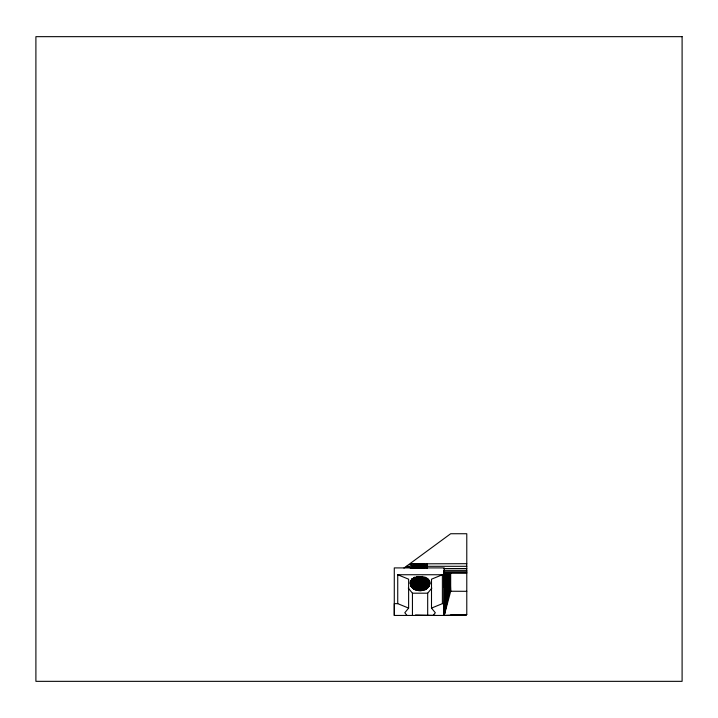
<?xml version="1.0" encoding="UTF-8"?>
<svg xmlns="http://www.w3.org/2000/svg" width="718" height="718" viewBox="0 0 718 718"><rect width="100%" height="100%" fill="white"/><g stroke="black" fill="none" stroke-linecap="round" stroke-linejoin="round"><path stroke-width="1.08" d="M403.956 568.073L450.671 533.734L466.781 533.734L466.781 614.473L465.811 615.443L394.281 615.443L394.281 603.65L397.736 603.65L408.623 608.092L404.808 612.759L406.998 615.443M410.391 583.851L410.4 581.688C408.605 593.669 431.59 593.633 429.705 581.643L429.723 583.851C428.475 574.678 411.647 574.678 410.391 583.851L410.427 580.718M410.822 580.889L410.974 586.193L410.983 581.742M413.281 578.026L413.846 589.092L413.855 578.152M415.237 577.128L415.228 589.774L416.458 576.419M416.763 577.38L416.754 590.277L417.355 577.425M418.388 576.446L418.379 590.582L417.714 576.419M420.057 576.491L420.057 590.69L421.448 576.464M466.781 591.309L449.549 591.237L445.734 589.675L444.325 587.539L444.227 571.905L444.227 615.443L466.781 614.473M450.671 591.309L449.953 573.099L449.549 591.237L444.227 615.443L444.334 572.174L446.111 572.901L450.671 573.099L450.671 591.309L444.227 615.443L445.097 572.659M444.639 572.425L444.613 588.302L444.729 572.497L445.088 589.029L445.205 572.695L445.734 589.675L445.734 572.829L445.734 589.675L444.227 615.443L448.463 591.031L448.903 573.081L449.549 591.237L449.549 573.09M444.532 572.982L446.704 572.973L447.449 590.699L447.449 573.027L447.449 590.699L444.227 615.443L444.227 567.911L394.281 567.911L394.281 615.443M466.781 573.099L444.352 573.036L447.583 573.036L448.463 591.031L448.472 573.072L445.268 573.072M411.369 579.516L411.692 587.27L411.701 579.677M412.204 578.6L412.653 588.248L412.671 578.744M422.893 576.383L421.735 590.582L421.762 576.446M444.343 572.201L444.325 587.539L444.227 586.75M410.974 586.193L411.001 581.751M425.828 578.026L424.894 589.774L424.975 577.11M429.579 585.044L429.561 580.826M447.449 590.699L447.583 573.036M446.704 572.973L446.524 590.241L444.227 615.443M411.692 587.27L411.809 578.636M420.308 576.5L420.057 590.69L419.168 576.482M427.264 578.798L427.461 588.248L427.65 578.69M429.14 586.193L429.238 580.952L429.14 586.193L429.131 581.742M428.583 579.605L428.431 587.27L428.054 578.726M412.653 588.248L412.859 578.798M415.498 577.443L415.228 589.774L414.726 578.107M445.734 589.675L446.111 572.901L446.524 590.241L446.533 572.946L444.379 572.955M418.854 576.464L418.379 590.582L418.029 576.428M423.808 577.335L423.369 590.277L423.216 577.398M426.259 578.152L426.277 589.092L426.689 578.062M413.631 578.116L413.846 589.092L414.322 577.146M428.763 579.498L428.431 587.27L428.413 579.677M426.277 589.092L426.842 578.026M421.735 590.582L422.489 576.401M415.919 577.496L415.228 589.774L414.941 578.143M424.634 577.443L424.894 589.774L425.568 578.08M424.248 577.29L423.369 590.277L423.36 577.38M421.188 576.473L420.057 590.69L419.303 576.491M427.129 563.684L427.129 568.548L426.654 566.287L424.661 563.729L425.02 568.414L422.48 563.818L422.911 568.306L417.705 568.288L418.091 563.836L466.781 563.684M427.686 615.443L427.686 593.194L431.85 588.105M433.125 615.443L435.314 612.759L431.5 608.092L431.5 579.184L442.387 574.741L442.387 603.65L431.5 608.092M411.97 568.171L406.864 566.287L466.781 566.305M444.873 573.063L448.203 573.063L448.463 591.031M443.652 568.548L466.781 568.548M443.652 570.361L466.781 570.361M443.652 571.743L466.781 571.743M444.747 572.65L466.781 572.65M397.736 603.65L397.736 574.741L442.387 574.741M408.273 588.105L412.437 593.194L427.686 593.194M442.387 603.65L444.227 603.65M466.233 615.012L451.209 615.012L451.64 615.443L450.931 614.734M415.525 614.967L435.638 615.443M406.28 566.681L412.033 568.279M397.736 574.741L408.623 579.184L408.623 608.092M409.547 564.456L412.994 566.305L414.412 568.45L414.672 563.711L418.091 563.836L419.447 568.234L419.572 563.881L420.981 568.243L420.802 563.872L422.911 568.306M412.994 566.305L410.597 563.684L414.672 563.711L416.682 568.333L417.122 563.801L418.63 568.252L418.899 563.863L420.209 568.234L420.174 563.881L421.852 568.261L421.529 563.854L423.934 568.351L423.503 563.774L426.698 568.512L426.609 563.693L427.129 566.305M417.705 568.288L415.839 563.747L415.453 568.387L412.994 563.684L412.994 568.548M449.253 573.09L449.549 591.237M444.81 572.542L445.088 589.029M413.792 578.143L413.846 589.092M427.461 578.744L427.461 588.248M424.885 577.128L424.894 589.774M412.437 593.194L412.437 615.443M410.543 580.826L410.543 585.044L410.534 580.817M682.1 36.663L35.9 36.663L35.9 681.337L682.1 681.337L682.1 36.663"/></g></svg>
